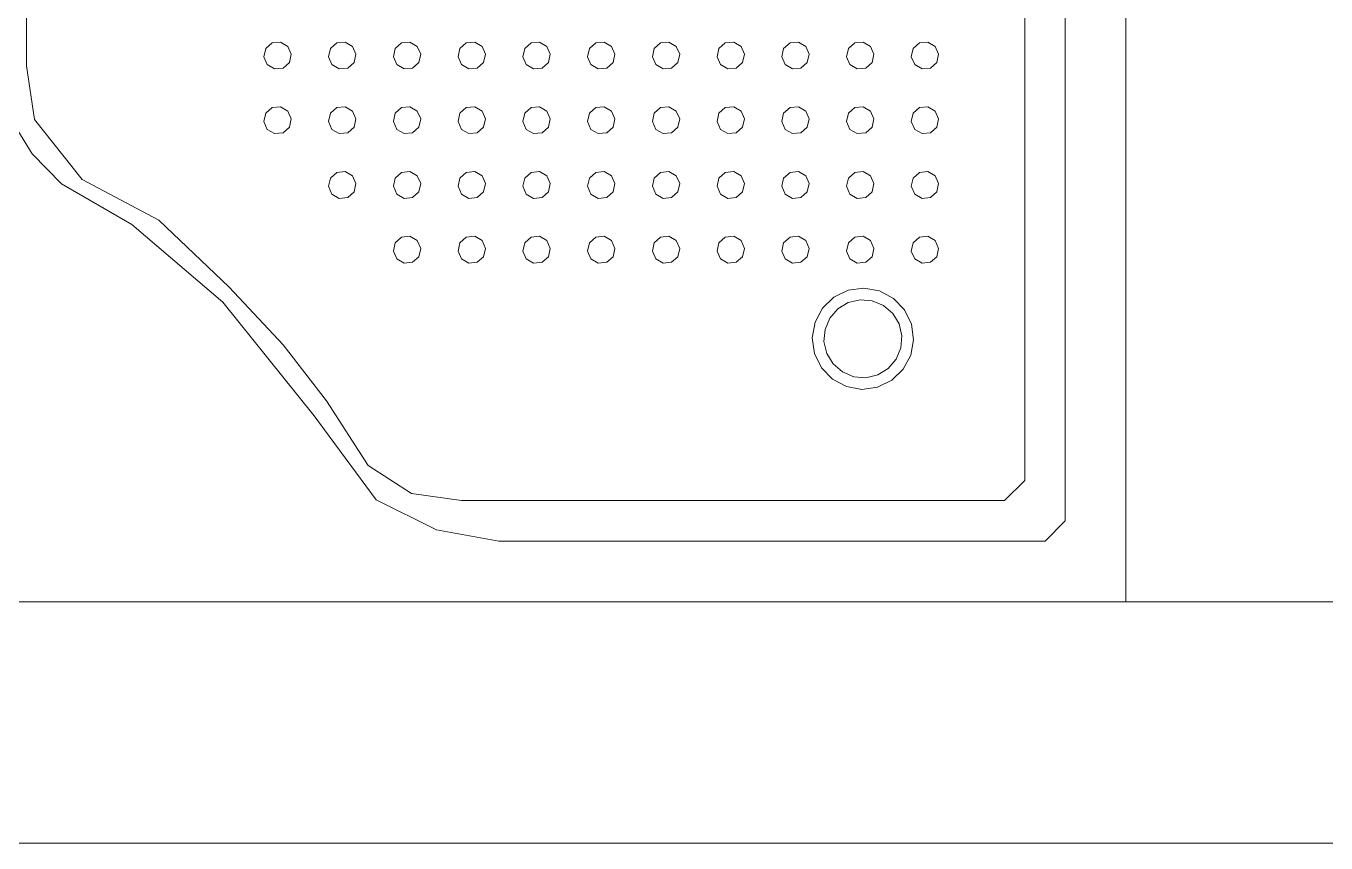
# Model space of a CAD drawing. Header units: millimetres. Extents: x -32 to 1412, y -324 to 2887.
# Drawn here: x 1042.957 to 1043.766, y 2053.059 to 2053.567 of the extents above; entities that cross this region are included whole.
import ezdxf

# ---------------------------------------------------------------- set-up
doc = ezdxf.new("R2010")
doc.units = ezdxf.units.MM
doc.header["$LTSCALE"] = 0.5
doc.layers.add('arquitetura', color=252, linetype='CONTINUOUS', lineweight=5)

msp = doc.modelspace()

# ---------------------------------------------------------------- linework, layer by layer
at = {"layer": 'arquitetura', "color": 252}
for p, q in [((1043.64123, 2053.20913), (1043.64123, 2054.90913)), ((1043.64123, 2053.20913), (1043.64123, 2053.95913)), ((1044.79123, 2053.20913), (1041.49123, 2053.20913)), ((1042.64123, 2053.20913), (1043.64123, 2053.20913)), ((1042.64123, 2053.20913), (1043.64123, 2053.20913)), ((1038.99123, 2053.05913), (1054.04123, 2053.05913))]:
    msp.add_line(p, q, dxfattribs=at)
at = {"layer": 'arquitetura'}
for p, q in [((1042.95785, 2053.54225), (1042.95785, 2053.87994)), ((1043.57836, 2053.74996), (1043.57836, 2053.28458)), ((1043.60352, 2053.74996), (1043.60352, 2053.25942)), ((1043.11041, 2053.55654), (1043.11566, 2053.55705)), ((1043.11566, 2053.55705), (1043.1202, 2053.55438)), ((1043.15065, 2053.55654), (1043.15591, 2053.55705)), ((1043.15591, 2053.55705), (1043.16045, 2053.55438)), ((1043.1909, 2053.55654), (1043.19616, 2053.55705)), ((1043.19616, 2053.55705), (1043.2007, 2053.55438)), ((1043.23115, 2053.55654), (1043.2364, 2053.55705)), ((1043.2364, 2053.55705), (1043.24095, 2053.55438)), ((1043.2714, 2053.55654), (1043.27665, 2053.55705)), ((1043.27665, 2053.55705), (1043.2812, 2053.55438)), ((1043.31165, 2053.55654), (1043.3169, 2053.55705)), ((1043.3169, 2053.55705), (1043.32145, 2053.55438)), ((1043.3519, 2053.55654), (1043.35715, 2053.55705)), ((1043.35715, 2053.55705), (1043.3617, 2053.55438)), ((1043.39215, 2053.55654), (1043.3974, 2053.55705)), ((1043.3974, 2053.55705), (1043.40195, 2053.55438)), ((1043.4324, 2053.55654), (1043.43765, 2053.55705)), ((1043.43765, 2053.55705), (1043.4422, 2053.55438)), ((1043.47265, 2053.55654), (1043.4779, 2053.55705)), ((1043.4779, 2053.55705), (1043.48245, 2053.55438)), ((1043.5129, 2053.55654), (1043.51815, 2053.55705)), ((1043.51815, 2053.55705), (1043.5227, 2053.55438)), ((1043.10532, 2053.54789), (1043.10646, 2053.55304)), ((1043.10646, 2053.55304), (1043.11041, 2053.55654)), ((1043.1202, 2053.55438), (1043.12231, 2053.54955)), ((1043.12231, 2053.54955), (1043.12118, 2053.54439)), ((1043.14557, 2053.54789), (1043.14671, 2053.55304)), ((1043.14671, 2053.55304), (1043.15065, 2053.55654)), ((1043.16045, 2053.55438), (1043.16256, 2053.54955)), ((1043.16256, 2053.54955), (1043.16143, 2053.54439)), ((1043.18582, 2053.54789), (1043.18696, 2053.55304)), ((1043.18696, 2053.55304), (1043.1909, 2053.55654)), ((1043.2007, 2053.55438), (1043.20281, 2053.54955)), ((1043.20281, 2053.54955), (1043.20168, 2053.54439)), ((1043.22607, 2053.54789), (1043.22721, 2053.55304)), ((1043.22721, 2053.55304), (1043.23115, 2053.55654)), ((1043.24095, 2053.55438), (1043.24306, 2053.54955)), ((1043.24306, 2053.54955), (1043.24193, 2053.54439)), ((1043.26632, 2053.54789), (1043.26746, 2053.55304)), ((1043.26746, 2053.55304), (1043.2714, 2053.55654)), ((1043.2812, 2053.55438), (1043.28331, 2053.54955)), ((1043.28331, 2053.54955), (1043.28218, 2053.54439)), ((1043.30657, 2053.54789), (1043.30771, 2053.55304)), ((1043.30771, 2053.55304), (1043.31165, 2053.55654)), ((1043.32145, 2053.55438), (1043.32356, 2053.54955)), ((1043.32356, 2053.54955), (1043.32243, 2053.54439)), ((1043.34682, 2053.54789), (1043.34795, 2053.55304)), ((1043.34795, 2053.55304), (1043.3519, 2053.55654)), ((1043.3617, 2053.55438), (1043.36381, 2053.54955)), ((1043.36381, 2053.54955), (1043.36267, 2053.54439)), ((1043.38707, 2053.54789), (1043.3882, 2053.55304)), ((1043.3882, 2053.55304), (1043.39215, 2053.55654)), ((1043.40195, 2053.55438), (1043.40406, 2053.54955)), ((1043.40406, 2053.54955), (1043.40292, 2053.54439)), ((1043.42732, 2053.54789), (1043.42845, 2053.55304)), ((1043.42845, 2053.55304), (1043.4324, 2053.55654)), ((1043.4422, 2053.55438), (1043.44431, 2053.54955)), ((1043.44431, 2053.54955), (1043.44317, 2053.54439)), ((1043.46757, 2053.54789), (1043.4687, 2053.55304)), ((1043.4687, 2053.55304), (1043.47265, 2053.55654)), ((1043.48245, 2053.55438), (1043.48456, 2053.54955)), ((1043.48456, 2053.54955), (1043.48342, 2053.54439)), ((1043.50782, 2053.54789), (1043.50895, 2053.55304)), ((1043.50895, 2053.55304), (1043.5129, 2053.55654)), ((1043.5227, 2053.55438), (1043.52481, 2053.54955)), ((1043.52481, 2053.54955), (1043.52367, 2053.54439)), ((1042.95785, 2053.54225), (1042.96266, 2053.50898)), ((1043.10743, 2053.54305), (1043.10532, 2053.54789)), ((1043.11198, 2053.54038), (1043.10743, 2053.54305)), ((1043.11723, 2053.54089), (1043.11198, 2053.54038)), ((1043.12118, 2053.54439), (1043.11723, 2053.54089)), ((1043.14768, 2053.54305), (1043.14557, 2053.54789)), ((1043.15223, 2053.54038), (1043.14768, 2053.54305)), ((1043.15748, 2053.54089), (1043.15223, 2053.54038)), ((1043.16143, 2053.54439), (1043.15748, 2053.54089)), ((1043.18793, 2053.54305), (1043.18582, 2053.54789)), ((1043.19248, 2053.54038), (1043.18793, 2053.54305)), ((1043.19773, 2053.54089), (1043.19248, 2053.54038)), ((1043.20168, 2053.54439), (1043.19773, 2053.54089)), ((1043.22818, 2053.54305), (1043.22607, 2053.54789)), ((1043.23273, 2053.54038), (1043.22818, 2053.54305)), ((1043.23798, 2053.54089), (1043.23273, 2053.54038)), ((1043.24193, 2053.54439), (1043.23798, 2053.54089)), ((1043.26843, 2053.54305), (1043.26632, 2053.54789)), ((1043.27298, 2053.54038), (1043.26843, 2053.54305)), ((1043.27823, 2053.54089), (1043.27298, 2053.54038)), ((1043.28218, 2053.54439), (1043.27823, 2053.54089)), ((1043.30868, 2053.54305), (1043.30657, 2053.54789)), ((1043.31323, 2053.54038), (1043.30868, 2053.54305)), ((1043.31848, 2053.54089), (1043.31323, 2053.54038)), ((1043.32243, 2053.54439), (1043.31848, 2053.54089)), ((1043.34893, 2053.54305), (1043.34682, 2053.54789)), ((1043.35348, 2053.54038), (1043.34893, 2053.54305)), ((1043.35873, 2053.54089), (1043.35348, 2053.54038)), ((1043.36267, 2053.54439), (1043.35873, 2053.54089)), ((1043.38918, 2053.54305), (1043.38707, 2053.54789)), ((1043.39373, 2053.54038), (1043.38918, 2053.54305)), ((1043.39898, 2053.54089), (1043.39373, 2053.54038)), ((1043.40292, 2053.54439), (1043.39898, 2053.54089)), ((1043.42943, 2053.54305), (1043.42732, 2053.54789)), ((1043.43398, 2053.54038), (1043.42943, 2053.54305)), ((1043.43923, 2053.54089), (1043.43398, 2053.54038)), ((1043.44317, 2053.54439), (1043.43923, 2053.54089)), ((1043.46968, 2053.54305), (1043.46757, 2053.54789)), ((1043.47423, 2053.54038), (1043.46968, 2053.54305)), ((1043.47948, 2053.54089), (1043.47423, 2053.54038)), ((1043.48342, 2053.54439), (1043.47948, 2053.54089)), ((1043.50993, 2053.54305), (1043.50782, 2053.54789)), ((1043.51447, 2053.54038), (1043.50993, 2053.54305)), ((1043.51973, 2053.54089), (1043.51447, 2053.54038)), ((1043.52367, 2053.54439), (1043.51973, 2053.54089)), ((1042.93564, 2053.52907), (1042.96138, 2053.48761)), ((1043.11041, 2053.51629), (1043.11566, 2053.5168)), ((1043.11566, 2053.5168), (1043.1202, 2053.51413)), ((1043.15065, 2053.51629), (1043.15591, 2053.5168)), ((1043.15591, 2053.5168), (1043.16045, 2053.51413)), ((1043.1909, 2053.51629), (1043.19616, 2053.5168)), ((1043.19616, 2053.5168), (1043.2007, 2053.51413)), ((1043.23115, 2053.51629), (1043.2364, 2053.5168)), ((1043.2364, 2053.5168), (1043.24095, 2053.51413)), ((1043.2714, 2053.51629), (1043.27665, 2053.5168)), ((1043.27665, 2053.5168), (1043.2812, 2053.51413)), ((1043.31165, 2053.51629), (1043.3169, 2053.5168)), ((1043.3169, 2053.5168), (1043.32145, 2053.51413)), ((1043.3519, 2053.51629), (1043.35715, 2053.5168)), ((1043.35715, 2053.5168), (1043.3617, 2053.51413)), ((1043.39215, 2053.51629), (1043.3974, 2053.5168)), ((1043.3974, 2053.5168), (1043.40195, 2053.51413)), ((1043.4324, 2053.51629), (1043.43765, 2053.5168)), ((1043.43765, 2053.5168), (1043.4422, 2053.51413)), ((1043.47265, 2053.51629), (1043.4779, 2053.5168)), ((1043.4779, 2053.5168), (1043.48245, 2053.51413)), ((1043.5129, 2053.51629), (1043.51815, 2053.5168)), ((1043.51815, 2053.5168), (1043.5227, 2053.51413)), ((1042.96266, 2053.50898), (1042.99237, 2053.47166)), ((1043.10532, 2053.50764), (1043.10646, 2053.51279)), ((1043.10646, 2053.51279), (1043.11041, 2053.51629)), ((1043.1202, 2053.51413), (1043.12231, 2053.5093)), ((1043.12231, 2053.5093), (1043.12118, 2053.50414)), ((1043.14557, 2053.50764), (1043.14671, 2053.51279)), ((1043.14671, 2053.51279), (1043.15065, 2053.51629)), ((1043.16045, 2053.51413), (1043.16256, 2053.5093)), ((1043.16256, 2053.5093), (1043.16143, 2053.50414)), ((1043.18582, 2053.50764), (1043.18696, 2053.51279)), ((1043.18696, 2053.51279), (1043.1909, 2053.51629)), ((1043.2007, 2053.51413), (1043.20281, 2053.5093)), ((1043.20281, 2053.5093), (1043.20168, 2053.50414)), ((1043.22607, 2053.50764), (1043.22721, 2053.51279)), ((1043.22721, 2053.51279), (1043.23115, 2053.51629)), ((1043.24095, 2053.51413), (1043.24306, 2053.5093)), ((1043.24306, 2053.5093), (1043.24193, 2053.50414)), ((1043.26632, 2053.50764), (1043.26746, 2053.51279)), ((1043.26746, 2053.51279), (1043.2714, 2053.51629)), ((1043.2812, 2053.51413), (1043.28331, 2053.5093)), ((1043.28331, 2053.5093), (1043.28218, 2053.50414)), ((1043.30657, 2053.50764), (1043.30771, 2053.51279)), ((1043.30771, 2053.51279), (1043.31165, 2053.51629)), ((1043.32145, 2053.51413), (1043.32356, 2053.5093)), ((1043.32356, 2053.5093), (1043.32243, 2053.50414)), ((1043.34682, 2053.50764), (1043.34795, 2053.51279)), ((1043.34795, 2053.51279), (1043.3519, 2053.51629)), ((1043.3617, 2053.51413), (1043.36381, 2053.5093)), ((1043.36381, 2053.5093), (1043.36267, 2053.50414)), ((1043.38707, 2053.50764), (1043.3882, 2053.51279)), ((1043.3882, 2053.51279), (1043.39215, 2053.51629)), ((1043.40195, 2053.51413), (1043.40406, 2053.5093)), ((1043.40406, 2053.5093), (1043.40292, 2053.50414)), ((1043.42732, 2053.50764), (1043.42845, 2053.51279)), ((1043.42845, 2053.51279), (1043.4324, 2053.51629)), ((1043.4422, 2053.51413), (1043.44431, 2053.5093)), ((1043.44431, 2053.5093), (1043.44317, 2053.50414)), ((1043.46757, 2053.50764), (1043.4687, 2053.51279)), ((1043.4687, 2053.51279), (1043.47265, 2053.51629)), ((1043.48245, 2053.51413), (1043.48456, 2053.5093)), ((1043.48456, 2053.5093), (1043.48342, 2053.50414)), ((1043.50782, 2053.50764), (1043.50895, 2053.51279)), ((1043.50895, 2053.51279), (1043.5129, 2053.51629)), ((1043.5227, 2053.51413), (1043.52481, 2053.5093)), ((1043.52481, 2053.5093), (1043.52367, 2053.50414)), ((1043.10743, 2053.5028), (1043.10532, 2053.50764)), ((1043.11198, 2053.50013), (1043.10743, 2053.5028)), ((1043.11723, 2053.50064), (1043.11198, 2053.50013)), ((1043.12118, 2053.50414), (1043.11723, 2053.50064)), ((1043.14768, 2053.5028), (1043.14557, 2053.50764)), ((1043.15223, 2053.50013), (1043.14768, 2053.5028)), ((1043.15748, 2053.50064), (1043.15223, 2053.50013)), ((1043.16143, 2053.50414), (1043.15748, 2053.50064)), ((1043.18793, 2053.5028), (1043.18582, 2053.50764)), ((1043.19248, 2053.50013), (1043.18793, 2053.5028)), ((1043.19773, 2053.50064), (1043.19248, 2053.50013)), ((1043.20168, 2053.50414), (1043.19773, 2053.50064)), ((1043.22818, 2053.5028), (1043.22607, 2053.50764)), ((1043.23273, 2053.50013), (1043.22818, 2053.5028)), ((1043.23798, 2053.50064), (1043.23273, 2053.50013)), ((1043.24193, 2053.50414), (1043.23798, 2053.50064)), ((1043.26843, 2053.5028), (1043.26632, 2053.50764)), ((1043.27298, 2053.50013), (1043.26843, 2053.5028)), ((1043.27823, 2053.50064), (1043.27298, 2053.50013)), ((1043.28218, 2053.50414), (1043.27823, 2053.50064)), ((1043.30868, 2053.5028), (1043.30657, 2053.50764)), ((1043.31323, 2053.50013), (1043.30868, 2053.5028)), ((1043.31848, 2053.50064), (1043.31323, 2053.50013)), ((1043.32243, 2053.50414), (1043.31848, 2053.50064)), ((1043.34893, 2053.5028), (1043.34682, 2053.50764)), ((1043.35348, 2053.50013), (1043.34893, 2053.5028)), ((1043.35873, 2053.50064), (1043.35348, 2053.50013)), ((1043.36267, 2053.50414), (1043.35873, 2053.50064)), ((1043.38918, 2053.5028), (1043.38707, 2053.50764)), ((1043.39373, 2053.50013), (1043.38918, 2053.5028)), ((1043.39898, 2053.50064), (1043.39373, 2053.50013)), ((1043.40292, 2053.50414), (1043.39898, 2053.50064)), ((1043.42943, 2053.5028), (1043.42732, 2053.50764)), ((1043.43398, 2053.50013), (1043.42943, 2053.5028)), ((1043.43923, 2053.50064), (1043.43398, 2053.50013)), ((1043.44317, 2053.50414), (1043.43923, 2053.50064)), ((1043.46968, 2053.5028), (1043.46757, 2053.50764)), ((1043.47423, 2053.50013), (1043.46968, 2053.5028)), ((1043.47948, 2053.50064), (1043.47423, 2053.50013)), ((1043.48342, 2053.50414), (1043.47948, 2053.50064)), ((1043.50993, 2053.5028), (1043.50782, 2053.50764)), ((1043.51447, 2053.50013), (1043.50993, 2053.5028)), ((1043.51973, 2053.50064), (1043.51447, 2053.50013)), ((1043.52367, 2053.50414), (1043.51973, 2053.50064)), ((1042.96138, 2053.48761), (1042.97944, 2053.4689)), ((1043.15065, 2053.47604), (1043.15591, 2053.47655)), ((1043.15591, 2053.47655), (1043.16045, 2053.47388)), ((1043.1909, 2053.47604), (1043.19616, 2053.47655)), ((1043.19616, 2053.47655), (1043.2007, 2053.47388)), ((1043.23115, 2053.47604), (1043.2364, 2053.47655)), ((1043.2364, 2053.47655), (1043.24095, 2053.47388)), ((1043.2714, 2053.47604), (1043.27665, 2053.47655)), ((1043.27665, 2053.47655), (1043.2812, 2053.47388)), ((1043.31165, 2053.47604), (1043.3169, 2053.47655)), ((1043.3169, 2053.47655), (1043.32145, 2053.47388)), ((1043.3519, 2053.47604), (1043.35715, 2053.47655)), ((1043.35715, 2053.47655), (1043.3617, 2053.47388)), ((1043.39215, 2053.47604), (1043.3974, 2053.47655)), ((1043.3974, 2053.47655), (1043.40195, 2053.47388)), ((1043.4324, 2053.47604), (1043.43765, 2053.47655)), ((1043.43765, 2053.47655), (1043.4422, 2053.47388)), ((1043.47265, 2053.47604), (1043.4779, 2053.47655)), ((1043.4779, 2053.47655), (1043.48245, 2053.47388)), ((1043.5129, 2053.47604), (1043.51815, 2053.47655)), ((1043.51815, 2053.47655), (1043.5227, 2053.47388)), ((1042.97944, 2053.4689), (1043.02323, 2053.44359)), ((1042.99237, 2053.47166), (1043.04001, 2053.44625)), ((1043.14557, 2053.46739), (1043.14671, 2053.47254)), ((1043.14671, 2053.47254), (1043.15065, 2053.47604)), ((1043.16045, 2053.47388), (1043.16256, 2053.46905)), ((1043.16256, 2053.46905), (1043.16143, 2053.46389)), ((1043.18582, 2053.46739), (1043.18696, 2053.47254)), ((1043.18696, 2053.47254), (1043.1909, 2053.47604)), ((1043.2007, 2053.47388), (1043.20281, 2053.46905)), ((1043.20281, 2053.46905), (1043.20168, 2053.46389)), ((1043.22607, 2053.46739), (1043.22721, 2053.47254)), ((1043.22721, 2053.47254), (1043.23115, 2053.47604)), ((1043.24095, 2053.47388), (1043.24306, 2053.46905)), ((1043.24306, 2053.46905), (1043.24193, 2053.46389)), ((1043.26632, 2053.46739), (1043.26746, 2053.47254)), ((1043.26746, 2053.47254), (1043.2714, 2053.47604)), ((1043.2812, 2053.47388), (1043.28331, 2053.46905)), ((1043.28331, 2053.46905), (1043.28218, 2053.46389)), ((1043.30657, 2053.46739), (1043.30771, 2053.47254)), ((1043.30771, 2053.47254), (1043.31165, 2053.47604)), ((1043.32145, 2053.47388), (1043.32356, 2053.46905)), ((1043.32356, 2053.46905), (1043.32243, 2053.46389)), ((1043.34682, 2053.46739), (1043.34795, 2053.47254)), ((1043.34795, 2053.47254), (1043.3519, 2053.47604)), ((1043.3617, 2053.47388), (1043.36381, 2053.46905)), ((1043.36381, 2053.46905), (1043.36267, 2053.46389)), ((1043.38707, 2053.46739), (1043.3882, 2053.47254)), ((1043.3882, 2053.47254), (1043.39215, 2053.47604)), ((1043.40195, 2053.47388), (1043.40406, 2053.46905)), ((1043.40406, 2053.46905), (1043.40292, 2053.46389)), ((1043.42732, 2053.46739), (1043.42845, 2053.47254)), ((1043.42845, 2053.47254), (1043.4324, 2053.47604)), ((1043.4422, 2053.47388), (1043.44431, 2053.46905)), ((1043.44431, 2053.46905), (1043.44317, 2053.46389)), ((1043.46757, 2053.46739), (1043.4687, 2053.47254)), ((1043.4687, 2053.47254), (1043.47265, 2053.47604)), ((1043.48245, 2053.47388), (1043.48456, 2053.46905)), ((1043.48456, 2053.46905), (1043.48342, 2053.46389)), ((1043.50782, 2053.46739), (1043.50895, 2053.47254)), ((1043.50895, 2053.47254), (1043.5129, 2053.47604)), ((1043.5227, 2053.47388), (1043.52481, 2053.46905)), ((1043.52481, 2053.46905), (1043.52367, 2053.46389)), ((1043.14768, 2053.46255), (1043.14557, 2053.46739)), ((1043.15223, 2053.45988), (1043.14768, 2053.46255)), ((1043.15748, 2053.46039), (1043.15223, 2053.45988)), ((1043.16143, 2053.46389), (1043.15748, 2053.46039)), ((1043.18793, 2053.46255), (1043.18582, 2053.46739)), ((1043.19248, 2053.45988), (1043.18793, 2053.46255)), ((1043.19773, 2053.46039), (1043.19248, 2053.45988)), ((1043.20168, 2053.46389), (1043.19773, 2053.46039)), ((1043.22818, 2053.46255), (1043.22607, 2053.46739)), ((1043.23273, 2053.45988), (1043.22818, 2053.46255)), ((1043.23798, 2053.46039), (1043.23273, 2053.45988)), ((1043.24193, 2053.46389), (1043.23798, 2053.46039)), ((1043.26843, 2053.46255), (1043.26632, 2053.46739)), ((1043.27298, 2053.45988), (1043.26843, 2053.46255)), ((1043.27823, 2053.46039), (1043.27298, 2053.45988)), ((1043.28218, 2053.46389), (1043.27823, 2053.46039)), ((1043.30868, 2053.46255), (1043.30657, 2053.46739)), ((1043.31323, 2053.45988), (1043.30868, 2053.46255)), ((1043.31848, 2053.46039), (1043.31323, 2053.45988)), ((1043.32243, 2053.46389), (1043.31848, 2053.46039)), ((1043.34893, 2053.46255), (1043.34682, 2053.46739)), ((1043.35348, 2053.45988), (1043.34893, 2053.46255)), ((1043.35873, 2053.46039), (1043.35348, 2053.45988)), ((1043.36267, 2053.46389), (1043.35873, 2053.46039)), ((1043.38918, 2053.46255), (1043.38707, 2053.46739)), ((1043.39373, 2053.45988), (1043.38918, 2053.46255)), ((1043.39898, 2053.46039), (1043.39373, 2053.45988)), ((1043.40292, 2053.46389), (1043.39898, 2053.46039)), ((1043.42943, 2053.46255), (1043.42732, 2053.46739)), ((1043.43398, 2053.45988), (1043.42943, 2053.46255)), ((1043.43923, 2053.46039), (1043.43398, 2053.45988)), ((1043.44317, 2053.46389), (1043.43923, 2053.46039)), ((1043.46968, 2053.46255), (1043.46757, 2053.46739)), ((1043.47423, 2053.45988), (1043.46968, 2053.46255)), ((1043.47948, 2053.46039), (1043.47423, 2053.45988)), ((1043.48342, 2053.46389), (1043.47948, 2053.46039)), ((1043.50993, 2053.46255), (1043.50782, 2053.46739)), ((1043.51447, 2053.45988), (1043.50993, 2053.46255)), ((1043.51973, 2053.46039), (1043.51447, 2053.45988)), ((1043.52367, 2053.46389), (1043.51973, 2053.46039)), ((1043.04001, 2053.44625), (1043.08381, 2053.40479)), ((1043.02323, 2053.44359), (1043.07984, 2053.39543)), ((1043.18696, 2053.43229), (1043.1909, 2053.43579)), ((1043.1909, 2053.43579), (1043.19616, 2053.43631)), ((1043.19616, 2053.43631), (1043.2007, 2053.43363)), ((1043.22721, 2053.43229), (1043.23115, 2053.43579)), ((1043.23115, 2053.43579), (1043.2364, 2053.43631)), ((1043.2364, 2053.43631), (1043.24095, 2053.43363)), ((1043.26746, 2053.43229), (1043.2714, 2053.43579)), ((1043.2714, 2053.43579), (1043.27665, 2053.43631)), ((1043.27665, 2053.43631), (1043.2812, 2053.43363)), ((1043.30771, 2053.43229), (1043.31165, 2053.43579)), ((1043.31165, 2053.43579), (1043.3169, 2053.43631)), ((1043.3169, 2053.43631), (1043.32145, 2053.43363)), ((1043.34795, 2053.43229), (1043.3519, 2053.43579)), ((1043.3519, 2053.43579), (1043.35715, 2053.43631)), ((1043.35715, 2053.43631), (1043.3617, 2053.43363)), ((1043.3882, 2053.43229), (1043.39215, 2053.43579)), ((1043.39215, 2053.43579), (1043.3974, 2053.43631)), ((1043.3974, 2053.43631), (1043.40195, 2053.43363)), ((1043.42845, 2053.43229), (1043.4324, 2053.43579)), ((1043.4324, 2053.43579), (1043.43765, 2053.43631)), ((1043.43765, 2053.43631), (1043.4422, 2053.43363)), ((1043.4687, 2053.43229), (1043.47265, 2053.43579)), ((1043.47265, 2053.43579), (1043.4779, 2053.43631)), ((1043.4779, 2053.43631), (1043.48245, 2053.43363)), ((1043.50895, 2053.43229), (1043.5129, 2053.43579)), ((1043.5129, 2053.43579), (1043.51815, 2053.43631)), ((1043.51815, 2053.43631), (1043.5227, 2053.43363)), ((1043.18582, 2053.42714), (1043.18696, 2053.43229)), ((1043.2007, 2053.43363), (1043.20281, 2053.4288)), ((1043.20281, 2053.4288), (1043.20168, 2053.42364)), ((1043.22607, 2053.42714), (1043.22721, 2053.43229)), ((1043.24095, 2053.43363), (1043.24306, 2053.4288)), ((1043.24306, 2053.4288), (1043.24193, 2053.42364)), ((1043.26632, 2053.42714), (1043.26746, 2053.43229)), ((1043.2812, 2053.43363), (1043.28331, 2053.4288)), ((1043.28331, 2053.4288), (1043.28218, 2053.42364)), ((1043.30657, 2053.42714), (1043.30771, 2053.43229)), ((1043.32145, 2053.43363), (1043.32356, 2053.4288)), ((1043.32356, 2053.4288), (1043.32243, 2053.42364)), ((1043.34682, 2053.42714), (1043.34795, 2053.43229)), ((1043.3617, 2053.43363), (1043.36381, 2053.4288)), ((1043.36381, 2053.4288), (1043.36267, 2053.42364)), ((1043.38707, 2053.42714), (1043.3882, 2053.43229)), ((1043.40195, 2053.43363), (1043.40406, 2053.4288)), ((1043.40406, 2053.4288), (1043.40292, 2053.42364)), ((1043.42732, 2053.42714), (1043.42845, 2053.43229)), ((1043.4422, 2053.43363), (1043.44431, 2053.4288)), ((1043.44431, 2053.4288), (1043.44317, 2053.42364)), ((1043.46757, 2053.42714), (1043.4687, 2053.43229)), ((1043.48245, 2053.43363), (1043.48456, 2053.4288)), ((1043.48456, 2053.4288), (1043.48342, 2053.42364)), ((1043.50782, 2053.42714), (1043.50895, 2053.43229)), ((1043.5227, 2053.43363), (1043.52481, 2053.4288)), ((1043.52481, 2053.4288), (1043.52367, 2053.42364)), ((1043.18793, 2053.42231), (1043.18582, 2053.42714)), ((1043.19248, 2053.41963), (1043.18793, 2053.42231)), ((1043.19773, 2053.42014), (1043.19248, 2053.41963)), ((1043.20168, 2053.42364), (1043.19773, 2053.42014)), ((1043.22818, 2053.42231), (1043.22607, 2053.42714)), ((1043.23273, 2053.41963), (1043.22818, 2053.42231)), ((1043.23798, 2053.42014), (1043.23273, 2053.41963)), ((1043.24193, 2053.42364), (1043.23798, 2053.42014)), ((1043.26843, 2053.42231), (1043.26632, 2053.42714)), ((1043.27298, 2053.41963), (1043.26843, 2053.42231)), ((1043.27823, 2053.42014), (1043.27298, 2053.41963)), ((1043.28218, 2053.42364), (1043.27823, 2053.42014)), ((1043.30868, 2053.42231), (1043.30657, 2053.42714)), ((1043.31323, 2053.41963), (1043.30868, 2053.42231)), ((1043.31848, 2053.42014), (1043.31323, 2053.41963)), ((1043.32243, 2053.42364), (1043.31848, 2053.42014)), ((1043.34893, 2053.42231), (1043.34682, 2053.42714)), ((1043.35348, 2053.41963), (1043.34893, 2053.42231)), ((1043.35873, 2053.42014), (1043.35348, 2053.41963)), ((1043.36267, 2053.42364), (1043.35873, 2053.42014)), ((1043.38918, 2053.42231), (1043.38707, 2053.42714)), ((1043.39373, 2053.41963), (1043.38918, 2053.42231)), ((1043.39898, 2053.42014), (1043.39373, 2053.41963)), ((1043.40292, 2053.42364), (1043.39898, 2053.42014)), ((1043.42943, 2053.42231), (1043.42732, 2053.42714)), ((1043.43398, 2053.41963), (1043.42943, 2053.42231)), ((1043.43923, 2053.42014), (1043.43398, 2053.41963)), ((1043.44317, 2053.42364), (1043.43923, 2053.42014)), ((1043.46968, 2053.42231), (1043.46757, 2053.42714)), ((1043.47423, 2053.41963), (1043.46968, 2053.42231)), ((1043.47948, 2053.42014), (1043.47423, 2053.41963)), ((1043.48342, 2053.42364), (1043.47948, 2053.42014)), ((1043.50993, 2053.42231), (1043.50782, 2053.42714)), ((1043.51447, 2053.41963), (1043.50993, 2053.42231)), ((1043.51973, 2053.42014), (1043.51447, 2053.41963)), ((1043.52367, 2053.42364), (1043.51973, 2053.42014)), ((1043.08381, 2053.40479), (1043.11723, 2053.36874)), ((1043.46859, 2053.40274), (1043.47834, 2053.4041)), ((1043.47834, 2053.4041), (1043.48804, 2053.40237)), ((1043.07984, 2053.39543), (1043.13656, 2053.32462)), ((1043.45263, 2053.39161), (1043.45973, 2053.39844)), ((1043.45973, 2053.39844), (1043.46859, 2053.40274)), ((1043.46853, 2053.39509), (1043.47592, 2053.39683)), ((1043.47592, 2053.39683), (1043.48349, 2053.39621)), ((1043.48349, 2053.39621), (1043.4905, 2053.39328)), ((1043.48804, 2053.40237), (1043.49672, 2053.39773)), ((1043.49672, 2053.39773), (1043.50355, 2053.39064)), ((1043.448, 2053.38292), (1043.45263, 2053.39161)), ((1043.45709, 2053.38539), (1043.46204, 2053.39114)), ((1043.46204, 2053.39114), (1043.46853, 2053.39509)), ((1043.4905, 2053.39328), (1043.49626, 2053.38832)), ((1043.49626, 2053.38832), (1043.5002, 2053.38183)), ((1043.50355, 2053.39064), (1043.50786, 2053.38178)), ((1043.44627, 2053.37323), (1043.448, 2053.38292)), ((1043.45416, 2053.37838), (1043.45709, 2053.38539)), ((1043.5002, 2053.38183), (1043.50195, 2053.37444)), ((1043.50786, 2053.38178), (1043.50921, 2053.37202)), ((1043.44762, 2053.36347), (1043.44627, 2053.37323)), ((1043.45353, 2053.37081), (1043.45416, 2053.37838)), ((1043.50195, 2053.37444), (1043.50132, 2053.36687)), ((1043.50921, 2053.37202), (1043.50748, 2053.36233)), ((1043.11723, 2053.36874), (1043.14425, 2053.33398)), ((1043.45193, 2053.35462), (1043.44762, 2053.36347)), ((1043.45528, 2053.36342), (1043.45353, 2053.37081)), ((1043.45922, 2053.35693), (1043.45528, 2053.36342)), ((1043.50132, 2053.36687), (1043.49839, 2053.35987)), ((1043.46498, 2053.35197), (1043.45922, 2053.35693)), ((1043.49839, 2053.35987), (1043.49344, 2053.35411)), ((1043.50748, 2053.36233), (1043.50285, 2053.35364)), ((1043.45876, 2053.34752), (1043.45193, 2053.35462)), ((1043.46744, 2053.34288), (1043.45876, 2053.34752)), ((1043.47199, 2053.34904), (1043.46498, 2053.35197)), ((1043.47956, 2053.34842), (1043.47199, 2053.34904)), ((1043.48695, 2053.35017), (1043.47956, 2053.34842)), ((1043.49344, 2053.35411), (1043.48695, 2053.35017)), ((1043.50285, 2053.35364), (1043.49575, 2053.34681)), ((1043.47714, 2053.34116), (1043.46744, 2053.34288)), ((1043.48689, 2053.34251), (1043.47714, 2053.34116)), ((1043.49575, 2053.34681), (1043.48689, 2053.34251)), ((1043.14425, 2053.33398), (1043.17011, 2053.29389)), ((1043.13656, 2053.32462), (1043.17524, 2053.27252)), ((1043.17011, 2053.29389), (1043.19713, 2053.27646)), ((1043.57836, 2053.28458), (1043.56579, 2053.272)), ((1043.19713, 2053.27646), (1043.2281, 2053.272)), ((1043.17524, 2053.27252), (1043.21263, 2053.25381)), ((1043.56579, 2053.272), (1043.2281, 2053.272)), ((1043.60352, 2053.25942), (1043.59094, 2053.24685)), ((1043.21263, 2053.25381), (1043.25141, 2053.24685)), ((1043.59094, 2053.24685), (1043.25141, 2053.24685))]:
    msp.add_line(p, q, dxfattribs=at)
msp.add_lwpolyline([(1042.89123, 2053.95913), (1043.64123, 2053.95913), (1043.64123, 2053.20913), (1042.89123, 2053.20913)], close=True, dxfattribs=at)

doc.saveas('drawing.dxf')
